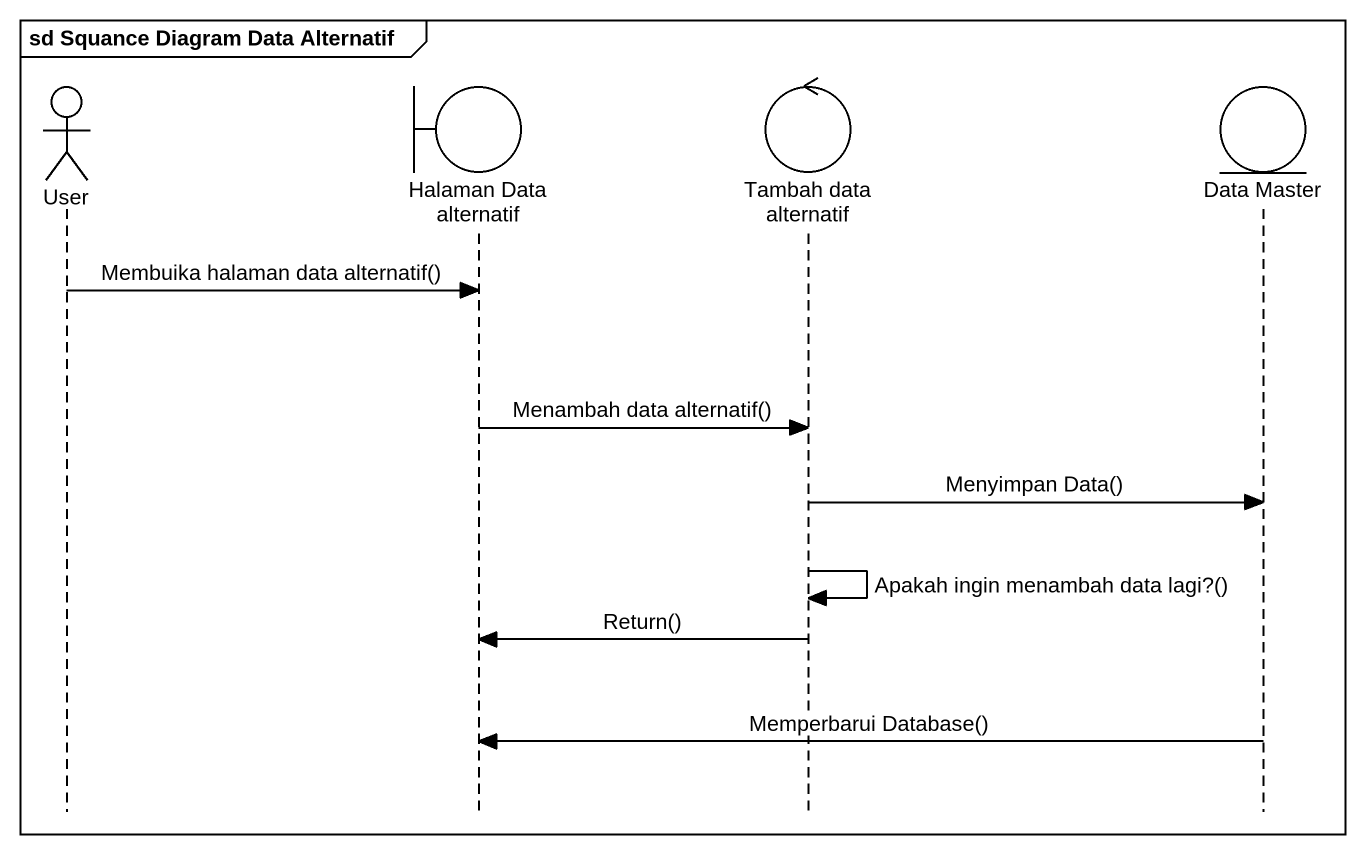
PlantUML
@startuml
mainframe sd Squance Diagram Data Alternatif
hide footbox
actor User
boundary "Halaman Data alternatif" as Halaman_Data_alternatif
control "Tambah data alternatif" as Tambah_data_alternatif
entity "Data Master" as Data_Master

User -> Halaman_Data_alternatif : Membuika halaman data alternatif()
Halaman_Data_alternatif -> Tambah_data_alternatif : Menambah data alternatif()
Tambah_data_alternatif -> Data_Master : Menyimpan Data()
Tambah_data_alternatif -> Tambah_data_alternatif : Apakah ingin menambah data lagi?()
Tambah_data_alternatif -> Halaman_Data_alternatif : Return()
Data_Master -> Halaman_Data_alternatif : Memperbarui Database()
@enduml
